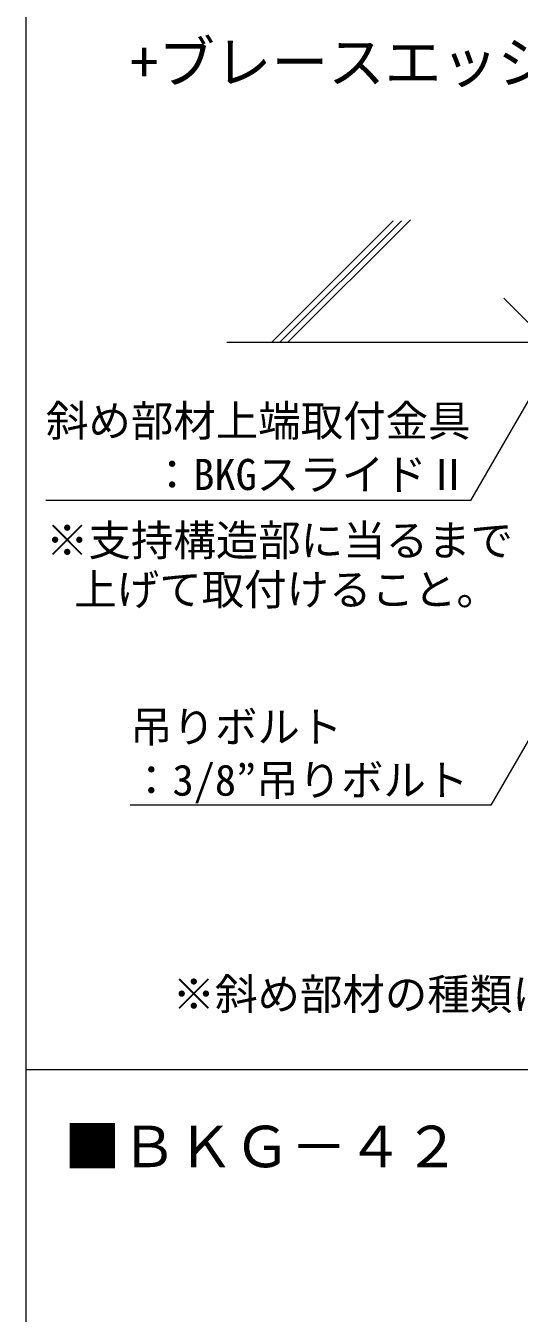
# Model space of a CAD drawing. Units: millimetres on the paper, enlarged 40 times, with parts at other scales. Extents: x -7800 to 7800, y -5578 to 5491.
# Drawn here: x -1968 to -1271, y -1888 to -69 of the extents above; entities that cross this region are included whole.
import ezdxf
from ezdxf.enums import TextEntityAlignment as Align

# ---------------------------------------------------------------- set-up
doc = ezdxf.new("R2010")
doc.units = ezdxf.units.MM
doc.header["$LTSCALE"] = 40
doc.linetypes.add('CHAIN1', pattern=[8, 5, -1, 1, -1])
for name, color, linetype, lineweight in [('3-6_文字', 7, 'Continuous', 18), ('7-0_中心線', 4, 'CHAIN1', 9), ('7-6_文字', 7, 'Continuous', 18), ('7-9_躯体', 4, 'Continuous', 9), ('F-2_太線１', 3, 'Continuous', 18)]:
    doc.layers.add(name, color=color, linetype=linetype, lineweight=lineweight)
doc.styles.add('ＭＳ ゴシック', font='')
doc.styles.get('ＭＳ ゴシック').set_extended_font_data('MS Gothic')

msp = doc.modelspace()

# ---------------------------------------------------------------- linework, layer by layer
at = {"layer": '7-0_中心線'}
msp.add_line((-1008.2, -738.27), (-1292.57, -453.9), dxfattribs=at)
at = {"layer": '7-6_文字'}
for p, q in [((-1210.71, -516.52), (-1339.57, -739.73)), ((-1339.57, -739.73), (-1939.57, -739.73)), ((-1210.71, -996.79), (-1310.71, -1169.99)), ((-1310.71, -1169.99), (-1820.71, -1169.99))]:
    msp.add_line(p, q, dxfattribs=at)
at = {"layer": '7-9_躯体'}
for p, q in [((-1448.91, -344.79), (-1620.64, -516.52)), ((-1437.28, -344.48), (-1609.33, -516.52)), ((-1424.56, -343.07), (-1598.01, -516.52)), ((-330.78, -516.52), (-1684.16, -516.52))]:
    msp.add_line(p, q, dxfattribs=at)
at = {"layer": 'F-2_太線１'}
msp.add_line((-1968.18, -1543.76), (-78.18, -1543.76), dxfattribs=at)
msp.add_lwpolyline([(-1968.18, 1696.25), (-1968.18, -4783.77), (-78.18, -4783.77)], dxfattribs=at)

# ---------------------------------------------------------------- texts
at = {"layer": '3-6_文字', "color": 3, "style": 'ＭＳ ゴシック'}
msp.add_text('■ＢＫＧ－４２', height=58.65, dxfattribs=at).set_placement((-1914.05, -1699.33), align=Align.BOTTOM_LEFT)
at = {"layer": '7-6_文字', "color": 3, "style": 'ＭＳ ゴシック'}
msp.add_text('+ブレースエッジボルト', height=58.65, dxfattribs=at).set_placement((-1820.73, -167.35), align=Align.BOTTOM_LEFT)
at = {"layer": '7-6_文字', "style": 'ＭＳ ゴシック'}
for s, p in [('斜め部材上端取付金具', (-1939.57, -662.37)), ('：BKGスライドⅡ', (-1791.33, -738.14)), ('※支持構造部に当るまで', (-1939.57, -831.23)), ('上げて取付けること。', (-1899.57, -900.68)), ('吊りボルト', (-1820.71, -1094.74)), ('：3/8”吊りボルト', (-1820.71, -1169.99)), ('※斜め部材の種類により、ビスの固定位置が異なります', (-1760.64, -1472.43))]:
    msp.add_text(s, height=43.99, dxfattribs=at).set_placement(p, align=Align.BOTTOM_LEFT)

doc.saveas('drawing.dxf')
